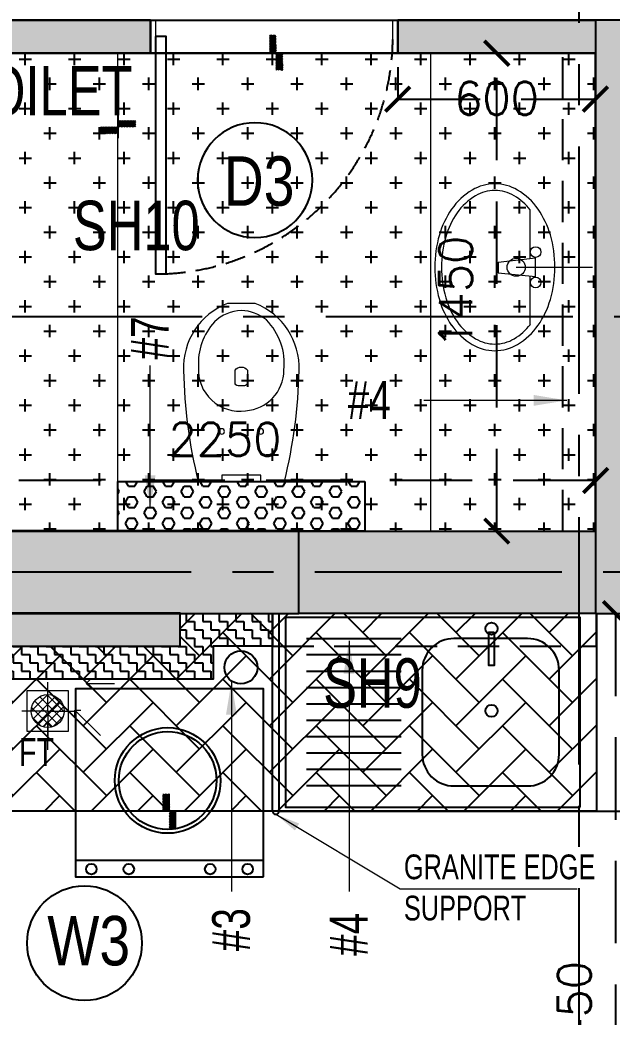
# Model space of a CAD drawing. Header units: millimetres. Extents: x 1180970 to 1231451, y -5737889 to -5695638.
# Drawn here: x 1200945 to 1202742, y -5709325 to -5706300 of the extents above; entities that cross this region are included whole.
import ezdxf
from ezdxf.enums import TextEntityAlignment as Align

# ---------------------------------------------------------------- set-up
doc = ezdxf.new("R2010")
doc.units = ezdxf.units.MM
doc.header["$LTSCALE"] = 1000
doc.header["$MEASUREMENT"] = 0
for name, pattern in [('2BHK-A - BACK$0$AUDIT_D_120904163729-0', [0]), ('2BHK-A - BACK$1$( Hidden )', [0.375, 0.25, -0.125]), ('2BHK-A - BACK$2$HIDDEN', [0.375, 0.25, -0.125]), ('AUDIT_D_120904163729-0', [0]), ('T8(T9 IS SIMILAR) - GROUND FLOOR - DIMENSION & TEXTING$0$HIDDEN', [0.375, 0.25, -0.125]), ('T8_REFUGE COLUMNS$0$CENTER2', [1.125, 0.75, -0.125, 0.125, -0.125])]:
    doc.linetypes.add(name, pattern=pattern)
doc.layers.get('0').update_dxf_attribs({"linetype": 'AUDIT_D_120904163729-0'})
for name, color, linetype in [('2BHK-A - BACK$0$A-HATCH -160', 251, '2BHK-A - BACK$0$AUDIT_D_120904163729-0'), ('2BHK-A - BACK$0$a-KIT FIX', 251, 'Continuous'), ('2BHK-A - BACK$0$A-SERVICES CUTOUT', 8, 'Continuous'), ('2BHK-A - BACK$0$a-tile drop', 3, 'Continuous'), ('2BHK-A - BACK$0$APT PLANS-typ$0$TILEDROP', 3, 'Continuous'), ('2BHK-A - BACK$1$A-DECK SUNK 125', 8, 'Continuous'), ('2BHK-A - BACK$1$A-TOI SUNK 50MM', 8, 'Continuous'), ('2BHK-A - BACK$1$LEDGE WALL', 5, 'Continuous'), ('COL', 3, 'Continuous'), ('T8(T9 IS SIMILAR) - GROUND FLOOR - DIMENSION & TEXTING$0$A-DIMENSIONS', 2, 'T8(T9 IS SIMILAR) - GROUND FLOOR - DIMENSION & TEXTING$0$HIDDEN'), ('T8(T9 IS SIMILAR) - GROUND FLOOR - DIMENSION & TEXTING$0$a-window-no', 125, 'Continuous'), ('T8_REFUGE COLUMNS$0$A-CENTERLINE', 193, 'T8_REFUGE COLUMNS$0$CENTER2'), ('T8_REFUGE COLUMNS$0$A-RCC COLS', 3, 'Continuous'), ('T8_REFUGE COLUMNS$0$A-SHEAR WALL THICKENING', 3, 'Continuous')]:
    doc.layers.add(name, color=color, linetype=linetype)
for name, color, linetype, lineweight in [('2BHK-A - BACK$1$$0$a-TOI-fixtures', 251, 'Continuous', 0), ('2BHK-A - BACK$1$A-WALL- 160', 6, 'Continuous', 30), ('2BHK-A - BACK$2$a-TOI-fixtures', 251, 'Continuous', 0), ('D&W', 8, 'Continuous', 25), ('T8 - GROUND FLOOR CORE$0$a-Text', 4, 'Continuous', 0), ('T8(T9 IS SIMILAR) - GROUND FLOOR - DIMENSION & TEXTING$0$a-Text', 4, 'Continuous', 0), ('T8(T9 IS SIMILAR) - GROUND FLOOR - DIMENSION & TEXTING$0$R0-18-10-2014-T1-1st Podium Floor Plan$0$Text', 2, 'Continuous', 0), ('T8(T9 IS SIMILAR) - GROUND FLOOR$0$D&W', 8, 'Continuous', 25)]:
    doc.layers.add(name, color=color, linetype=linetype, lineweight=lineweight)
doc.layers.add('T8_REFUGE COLUMNS$0$COL-HATCH', color=7, linetype='Continuous', lineweight=25, true_color=0xa3a3a3)
doc.styles.add('2BHK-A - BACK$1$Romans 1', font='romans.shx', dxfattribs={"height": 100})
doc.styles.add('T8 - GROUND FLOOR CORE$0$ARIAL ARROW', font='swisscl.ttf')
doc.styles.add('T8(T9 IS SIMILAR) - GROUND FLOOR - DIMENSION & TEXTING$0$ARIAL ARROW', font='swisscl.ttf')
doc.styles.add('T8(T9 IS SIMILAR) - GROUND FLOOR - DIMENSION & TEXTING$0$LODHA STANDERD', font='sanss___.ttf')
doc.styles.add('T8(T9 IS SIMILAR) - GROUND FLOOR - DIMENSION & TEXTING$0$Romans 1', font='romans.shx', dxfattribs={"height": 100})
doc.styles.add('T8(T9 IS SIMILAR) - GROUND FLOOR - DIMENSION & TEXTING$0$Tahoma', font='tahoma.ttf')
doc.dimstyles.new('2BHK-A - BACK$1$ALPINE S', dxfattribs={"dimscale": 0, "dimtxt": 100, "dimasz": 75, "dimexe": 0, "dimexo": 0, "dimgap": 75, "dimtad": 1, "dimdec": 0, "dimzin": 0, "dimdsep": 46, "dimtxsty": '2BHK-A - BACK$1$Romans 1', "dimblk": '2BHK-A - BACK$1$_ArchTick', "dimcen": 0.09, "dimclrd": 256, "dimclre": 256, "dimclrt": 7, "dimadec": 0, "dimazin": 0, "dimtfac": 1, "dimtdec": 0, "dimtofl": 0, "dimtmove": 1, "dimatfit": 0, "dimldrblk": '2BHK-A - BACK$1$_Open90', "dimfxl": 1, "dimtolj": 1, "dimtzin": 0, "dimarcsym": 0})
doc.dimstyles.new('T8(T9 IS SIMILAR) - GROUND FLOOR - DIMENSION & TEXTING$0$ALPINE S', dxfattribs={"dimscale": 0, "dimtxt": 100, "dimasz": 75, "dimexe": 0, "dimexo": 0, "dimgap": 75, "dimtad": 1, "dimdec": 0, "dimzin": 0, "dimdsep": 46, "dimtxsty": 'T8(T9 IS SIMILAR) - GROUND FLOOR - DIMENSION & TEXTING$0$Romans 1', "dimblk": 'T8(T9 IS SIMILAR) - GROUND FLOOR - DIMENSION & TEXTING$0$_ArchTick', "dimcen": 0.09, "dimclrd": 256, "dimclre": 256, "dimclrt": 7, "dimadec": 0, "dimazin": 0, "dimtfac": 1, "dimtdec": 0, "dimtofl": 0, "dimtmove": 1, "dimatfit": 0, "dimldrblk": 'T8(T9 IS SIMILAR) - GROUND FLOOR - DIMENSION & TEXTING$0$_Open90', "dimfxl": 1, "dimtolj": 1, "dimtzin": 0, "dimarcsym": 0})
doc.dimstyles.new('T8(T9 IS SIMILAR) - GROUND FLOOR - DIMENSION & TEXTING$0$SAMATA STD', dxfattribs={"dimtxt": 100, "dimasz": 50, "dimexe": 50, "dimexo": 50, "dimgap": 10, "dimtad": 0, "dimdec": 0, "dimrnd": 5, "dimzin": 0, "dimdsep": 46, "dimtxsty": 'T8(T9 IS SIMILAR) - GROUND FLOOR - DIMENSION & TEXTING$0$Tahoma', "dimblk": 'T8(T9 IS SIMILAR) - GROUND FLOOR - DIMENSION & TEXTING$0$_Origin2', "dimcen": -50, "dimdle": 50, "dimclrd": 7, "dimclre": 7, "dimclrt": 7, "dimadec": 0, "dimazin": 0, "dimtfac": 1, "dimtdec": 0, "dimtmove": 1, "dimatfit": 3, "dimfxl": 150, "dimtfill": 1, "dimtolj": 1, "dimtzin": 0, "dimlwd": -1, "dimlwe": -1, "dimarcsym": 0})

# ---------------------------------------------------------------- blocks, each defined once
blk = doc.blocks.new('2BHK-A - BACK$0$SINK1-flat-1')
at = {"color": 0, "linetype": 'ByBlock'}
for p, q in [((-275, -50), (-50, -50)), ((-275, -88.9), (-50, -88.9)), ((-275, -127.8), (-50, -127.8)), ((-275, -166.7), (-50, -166.7)), ((-275, -205.6), (-50, -205.6)), ((-275, -244.4), (-50, -244.4)), ((-275, -283.3), (-50, -283.3)), ((-275, -322.2), (-50, -322.2)), ((-275, -361.1), (-50, -361.1)), ((-50, -400), (-275, -400))]:
    blk.add_line(p, q, dxfattribs=at)
for points in [[(-700, 0), (-700, -450), (0, -450), (0, 0)], [(-495.9, -415.6), (-495.9, -336.1), (-483.1, -336.1), (-483.1, -415.6)]]:
    blk.add_lwpolyline(points, close=True, dxfattribs=at)
blk.add_lwpolyline([(-400, -50), (-575, -50, 0.414214), (-650, -125), (-650, -325, 0.414214), (-575, -400), (-400, -400, 0.414214), (-325, -325), (-325, -125, 0.414214)], format="xyb", close=True, dxfattribs=at)
for centre in [(-489.5, -228.6), (-489.5, -423.6)]:
    blk.add_circle(centre, 14.4, dxfattribs=at)
blk = doc.blocks.new('2BHK-A - BACK$0$WM-flat-1')
at = {"layer": '2BHK-A - BACK$0$a-KIT FIX'}
blk.add_line((-110.3, -114.8), (-680.7, -114.8), dxfattribs=at)
blk.add_lwpolyline([(-680.7, -64.8), (-680.7, -635.2), (-110.3, -635.2), (-110.3, -64.8)], close=True, dxfattribs=at)
for centre, radius in [((-632.6, -87.9), 15.9), ((-519, -87.9), 15.9), ((-272.1, -87.9), 15.9), ((-158.4, -87.9), 15.9), ((-389.9, -356.8), 160.3), ((-389.9, -356.8), 148.3)]:
    blk.add_circle(centre, radius, dxfattribs=at)
blk = doc.blocks.new('2BHK-A - BACK$0$TILE DROP -x')
at = {"layer": '2BHK-A - BACK$0$APT PLANS-typ$0$TILEDROP'}
h = blk.add_hatch(dxfattribs=at)
h.set_pattern_fill('ACET-2D-ANSI31', color=8, scale=27, angle=90, style=0)
h.set_pattern_definition([(135, (583590.9237, -2384968.1492), (-2.3864853865, -2.3864853865), [])])
h.paths.add_polyline_path([(-58303, -19205.9), (-58303, -19151.2), (-58284.2, -19151.2), (-58284.2, -19205.9)])
edge = h.paths.add_edge_path()
edge.add_line((-58303, -19258.5), (-58323.9, -19258.5))
edge.add_line((-58303, -19205.9), (-58303, -19258.5))
edge.add_line((-58323.7, -19205.9), (-58303, -19205.9))
edge.add_line((-58323.7, -19258.5), (-58323.7, -19205.9))
at = {"layer": '2BHK-A - BACK$0$APT PLANS-typ$0$TILEDROP', "color": 1}
blk.add_line((-58252, -19205.9), (-58336, -19205.9), dxfattribs=at)
at = {"layer": '2BHK-A - BACK$0$APT PLANS-typ$0$TILEDROP', "color": 20, "const_width": 3}
for points in [[(-58284.2, -19205.9), (-58284.2, -19151.2)], [(-58303, -19258.5), (-58303, -19205.9)], [(-58303, -19205.9), (-58284.2, -19205.9)]]:
    blk.add_lwpolyline(points, dxfattribs=at)
blk = doc.blocks.new('2BHK-A - BACK$2$$0$Type-A-First Floor Plan-bottom-up$0$FLOOR TRAP-flat-6')
h = blk.add_hatch()
h.set_pattern_fill('ACET-2D-_USER', color=0, scale=20, angle=45, style=0, double=1, pattern_type=0)
h.set_pattern_definition([(45, (-789896.981, 5385770.066), (-14.142135624, 14.142135624), []), (135, (-789896.981, 5385770.066), (-14.142135624, -14.142135624), [])])
edge = h.paths.add_edge_path()
edge.add_arc((150, 150), 50, 0, 360)
at = {"color": 0}
for q in [(150, 228.6), (67.6, 150), (237.4, 150), (150, 63.6)]:
    blk.add_line((150, 150), q, dxfattribs=at)
blk.add_lwpolyline([(87.5, 212.5), (212.5, 212.5), (212.5, 87.5), (87.5, 87.5)], close=True, dxfattribs=at)
blk.add_circle((150, 150), 50, dxfattribs=at)
blk = doc.blocks.new('2BHK-A - BACK$0$WB1')
at = {"color": 0, "linetype": 'ByBlock', "ltscale": 1000}
for p, q in [((190074.4, -1779394.5), (190063, -1779507.9)), ((190106.8, -1779394.5), (190119.9, -1779507.9)), ((189917.5, -1779491.7), (190064.6, -1779491.7)), ((190118, -1779491.7), (190265.4, -1779491.7)), ((190061.5, -1779507.9), (190121.4, -1779507.9))]:
    blk.add_line(p, q, dxfattribs=at)
at = {"color": 0, "linetype": 'ByBlock'}
blk.add_line((190106.8, -1779394.5), (190074.4, -1779394.5), dxfattribs=at)
for centre, major_axis, start_param, end_param in [((190067.1, -1779471.3), (-69.6, 256.7), 0.015739, 0.342992), ((190091.4, -1779555.7), (-92.6, 341.5), 6.018375, 6.298924), ((190091.4, -1779555.7), (-87.3, 322), 6.018375, 6.298924), ((190091.4, -1779555.7), (-92.6, 341.5), 5.737826, 6.018375), ((190091.4, -1779555.7), (-87.3, 322), 5.737826, 6.018375), ((190115.8, -1779471.3), (-69.6, 256.7), 5.410573, 5.737826), ((190030, -1779417.8), (-52.6, 193.9), 0.342992, 0.768932), ((190067.1, -1779471.3), (-64.3, 237.2), 0.015739, 0.342992), ((190115.8, -1779471.3), (-64.3, 237.2), 5.410573, 5.737826), ((190152.9, -1779417.8), (-52.6, 193.9), 4.984633, 5.410573), ((190030, -1779417.8), (-47.3, 174.4), 0.342992, 0.768932), ((190152.9, -1779417.8), (-47.3, 174.4), 4.984633, 5.410573), ((189973.2, -1779384.1), (-35.3, 130.2), 0.768932, 1.305986), ((190209.6, -1779384.1), (-35.3, 130.2), 4.447579, 4.984633), ((189973.2, -1779384.1), (-30, 110.7), 0.768932, 1.305986), ((190209.6, -1779384.1), (-30, 110.7), 4.447579, 4.984633), ((189973.2, -1779384.1), (-35.3, 130.2), 1.305986, 1.84304), ((189973.2, -1779384.1), (-30, 110.7), 1.305986, 1.84304), ((190209.6, -1779384.1), (-30, 110.7), 3.910525, 4.447579), ((190209.6, -1779384.1), (-35.3, 130.2), 3.910525, 4.447579), ((190030, -1779350.3), (-52.6, 193.9), 1.84304, 2.268981), ((190030, -1779350.3), (-47.3, 174.4), 1.84304, 2.20494), ((190152.9, -1779350.3), (-47.3, 174.4), 3.548625, 3.910525), ((190152.9, -1779350.3), (-52.6, 193.9), 3.484585, 3.910525), ((190045.3, -1779507.9), (-4.2, 15.6), 6.018375, 12.30156), ((190137.6, -1779507.9), (-4.2, 15.6), 6.018375, 12.30156), ((190067.1, -1779296.9), (-69.6, 256.7), 2.268981, 2.596234), ((190115.8, -1779296.9), (-69.6, 256.7), 3.157331, 3.484585), ((190091.4, -1779212.5), (-92.6, 341.5), 2.596234, 2.876783), ((190091.4, -1779212.5), (-92.6, 341.5), 2.876783, 3.157331)]:
    blk.add_ellipse(centre, major_axis=major_axis, ratio=1, start_param=start_param, end_param=end_param, dxfattribs=at)
blk = doc.blocks.new('2BHK-A - BACK$1$_ArchTick')
at = {"color": 0, "linetype": 'ByBlock', "const_width": 0.15}
blk.add_lwpolyline([(-0.5, -0.5), (0.5, 0.5)], dxfattribs=at)
blk = doc.blocks.new('2BHK-A - BACK$1$_Open90')
at = {"color": 0, "linetype": 'ByBlock', "lineweight": -2}
for p, q in [((0, 0), (-1, 0)), ((-0.5, 0.5), (0, 0)), ((0, 0), (-0.5, -0.5))]:
    blk.add_line(p, q, dxfattribs=at)
blk = doc.blocks.new('2BHK-A - BACK$0$EWC 1-flat-3')
at = {"color": 0, "linetype": 'ByBlock', "ltscale": 1.5}
blk.add_line((130.9, 0), (-130.9, 0), dxfattribs=at)
for points in [[(-130.9, 0, -0.055103), (-175.3, 336.2, -0.321827), (-41.6, 540), (41.6, 540, -0.321827), (175.3, 336.2, -0.055103), (130.9, 0, -27.681239)], [(-13.2, 214.3, -0.391448), (-129.3, 337.7, -0.224585), (-76.1, 489.9, -0.160675), (0, 518.7, -0.183016), (81.6, 484.1, -0.201424), (130, 346.4, -0.474507), (-13.2, 214.3, -2.927417)], [(-9.5, 290.2), (9.5, 290.2, 0.414214), (18.9, 299.7), (18.9, 337.6, 0.5), (-18.9, 337.6), (-18.9, 299.7, 0.414214), (-9.5, 290.2, 0.530498)]]:
    blk.add_lwpolyline(points, format="xyb", dxfattribs=at)
at = {"color": 0, "linetype": 'ByBlock'}
blk.add_lwpolyline([(-59.2, 0), (-59.2, 18.9), (59.2, 18.9), (59.2, 0)], close=True, dxfattribs=at)
at = {"color": 0, "linetype": 'ByBlock', "ltscale": 1.5}
for centre in [(-59.2, 151.6), (59.2, 151.6)]:
    blk.add_circle(centre, 8.31, dxfattribs=at)
blk = doc.blocks.new('T8_REFUGE COLUMNS$0$A$C277F3394')
at = {"layer": 'T8_REFUGE COLUMNS$0$A-SHEAR WALL THICKENING', "linetype": 'ByBlock', "true_color": 0xa3a3a3}
h = blk.add_hatch(color=253, dxfattribs=at)
h.dxf.hatch_style = 1
h.paths.add_polyline_path([(-4335.5, 11025.2), (-3660.5, 11025.2), (-3660.5, 11125.2), (-4335.5, 11125.2)])
at = {"layer": 'T8_REFUGE COLUMNS$0$A-SHEAR WALL THICKENING', "linetype": 'ByBlock'}
blk.add_lwpolyline([(-4335.5, 11025.2), (-3660.5, 11025.2), (-3660.5, 11125.2), (-4335.5, 11125.2)], close=True, dxfattribs=at)
blk = doc.blocks.new('T8_REFUGE COLUMNS$0$A$C46A13422')
at = {"layer": 'T8_REFUGE COLUMNS$0$A-SHEAR WALL THICKENING', "linetype": 'ByBlock'}
blk.add_blockref('T8_REFUGE COLUMNS$0$A$C277F3394', (-5609.8, -7500), dxfattribs=at)
blk = doc.blocks.new('T8_REFUGE COLUMNS')
at = {"layer": 'T8_REFUGE COLUMNS$0$COL-HATCH', "linetype": 'ByBlock'}
h = blk.add_hatch(color=256, dxfattribs=at)
h.dxf.hatch_style = 1
h.paths.add_polyline_path([(1202942.1, -5706299.9), (1202692.1, -5706299.9), (1202692.1, -5708099.9), (1202942.1, -5708099.9)])
h = blk.add_hatch(color=256, dxfattribs=at)
h.dxf.hatch_style = 1
h.paths.add_polyline_path([(1200282, -5708099.9), (1201792, -5708099.9), (1201792, -5707849.9), (1200282, -5707849.9)])
at = {"layer": 'T8_REFUGE COLUMNS$0$A-CENTERLINE'}
for p, q in [((1202642.1, -5728808.5), (1202642.1, -5698573.6)), ((1217248.2, -5707199.9), (1182156.9, -5707199.9)), ((1217215, -5707974.9), (1182156.9, -5707974.9))]:
    blk.add_line(p, q, dxfattribs=at)
at = {"layer": 'T8_REFUGE COLUMNS$0$A-RCC COLS', "linetype": 'ByBlock'}
for points in [[(1202942.1, -5706299.9), (1202692.1, -5706299.9), (1202692.1, -5708099.9), (1202942.1, -5708099.9)], [(1200282, -5708099.9), (1201792, -5708099.9), (1201792, -5707849.9), (1200282, -5707849.9)]]:
    blk.add_lwpolyline(points, close=True, dxfattribs=at)
blk.add_blockref('T8_REFUGE COLUMNS$0$A$C46A13422', (1210702.1, -5711724.9), dxfattribs=at)
blk = doc.blocks.new('T8 - GROUND FLOOR CORE')
at = {"layer": 'T8 - GROUND FLOOR CORE$0$a-Text', "linetype": 'ByBlock', "char_height": 150, "width": 3499.366, "attachment_point": 9, "style": 'T8 - GROUND FLOOR CORE$0$ARIAL ARROW'}
for s, insert in [('SH10', (1201490.8, -5707000.2, 0)), ('SH9', (1202164.6, -5708388.4, 0))]:
    blk.add_mtext(s, dxfattribs=dict(at, insert=insert))
blk = doc.blocks.new('T8(T9 IS SIMILAR) - GROUND FLOOR - DIMENSION & TEXTING$0$_ArchTick')
at = {"color": 0, "linetype": 'ByBlock', "const_width": 0.15}
blk.add_lwpolyline([(-0.5, -0.5), (0.5, 0.5)], dxfattribs=at)
blk = doc.blocks.new('*D708')
at = {"layer": 'T8(T9 IS SIMILAR) - GROUND FLOOR - DIMENSION & TEXTING$0$A-DIMENSIONS', "linetype": 'T8(T9 IS SIMILAR) - GROUND FLOOR - DIMENSION & TEXTING$0$HIDDEN', "lineweight": -2, "transparency": 16777216}
for p, q in [((1202817.3, -5708100.9), (1202752.4, -5708100.9)), ((1202817.3, -5710550.9), (1202752.4, -5710550.9))]:
    blk.add_line(p, q, dxfattribs=at)
at = {"layer": 'T8(T9 IS SIMILAR) - GROUND FLOOR - DIMENSION & TEXTING$0$A-DIMENSIONS', "lineweight": -2, "transparency": 16777216}
blk.add_line((1202752.4, -5708100.9), (1202752.4, -5710550.9), dxfattribs=at)
at = {"layer": 'T8(T9 IS SIMILAR) - GROUND FLOOR - DIMENSION & TEXTING$0$A-DIMENSIONS', "linetype": 'ByBlock', "lineweight": -2, "transparency": 16777216, "xscale": 75, "yscale": 75, "zscale": 75}
for p, rotation in [((1202752.4, -5708100.9), 90), ((1202752.4, -5710550.9), 270)]:
    blk.add_blockref('T8(T9 IS SIMILAR) - GROUND FLOOR - DIMENSION & TEXTING$0$_ArchTick', p, dxfattribs=dict(at, rotation=rotation))
at = {"layer": 'T8(T9 IS SIMILAR) - GROUND FLOOR - DIMENSION & TEXTING$0$A-DIMENSIONS', "color": 7, "linetype": 'ByBlock', "transparency": 16777216, "insert": (1202627.4, -5709325.9), "char_height": 100, "attachment_point": 5, "rotation": 90, "style": 'T8(T9 IS SIMILAR) - GROUND FLOOR - DIMENSION & TEXTING$0$Romans 1'}
blk.add_mtext('\\A1;2450', dxfattribs=at)
blk = doc.blocks.new('T8(T9 IS SIMILAR) - GROUND FLOOR - DIMENSION & TEXTING$0$_Open90')
at = {"color": 0, "linetype": 'ByBlock', "lineweight": -2}
for p, q in [((-0.5, 0.5), (0, 0)), ((0, 0), (-1, 0)), ((0, 0), (-0.5, -0.5))]:
    blk.add_line(p, q, dxfattribs=at)
blk = doc.blocks.new('*D594')
at = {"layer": 'T8(T9 IS SIMILAR) - GROUND FLOOR - DIMENSION & TEXTING$0$A-DIMENSIONS', "linetype": 'T8(T9 IS SIMILAR) - GROUND FLOOR - DIMENSION & TEXTING$0$HIDDEN', "lineweight": -2, "transparency": 16777216}
for p, q in [((1200442.5, -5707601.9), (1200442.5, -5707696.7)), ((1202692.3, -5707601.9), (1202692.3, -5707696.7))]:
    blk.add_line(p, q, dxfattribs=at)
at = {"layer": 'T8(T9 IS SIMILAR) - GROUND FLOOR - DIMENSION & TEXTING$0$A-DIMENSIONS', "lineweight": -2, "transparency": 16777216}
blk.add_line((1202692.3, -5707696.7), (1200442.5, -5707696.7), dxfattribs=at)
at = {"layer": 'T8(T9 IS SIMILAR) - GROUND FLOOR - DIMENSION & TEXTING$0$A-DIMENSIONS', "linetype": 'ByBlock', "lineweight": -2, "transparency": 16777216, "xscale": 75, "yscale": 75, "zscale": 75, "rotation": 180}
blk.add_blockref('T8(T9 IS SIMILAR) - GROUND FLOOR - DIMENSION & TEXTING$0$_ArchTick', (1200442.5, -5707696.7), dxfattribs=at)
at = {"layer": 'T8(T9 IS SIMILAR) - GROUND FLOOR - DIMENSION & TEXTING$0$A-DIMENSIONS', "linetype": 'ByBlock', "lineweight": -2, "transparency": 16777216, "xscale": 75, "yscale": 75, "zscale": 75}
blk.add_blockref('T8(T9 IS SIMILAR) - GROUND FLOOR - DIMENSION & TEXTING$0$_ArchTick', (1202692.3, -5707696.7), dxfattribs=at)
at = {"layer": 'T8(T9 IS SIMILAR) - GROUND FLOOR - DIMENSION & TEXTING$0$A-DIMENSIONS', "color": 7, "linetype": 'ByBlock', "transparency": 16777216, "insert": (1201567.4, -5707571.7), "char_height": 100, "attachment_point": 5, "style": 'T8(T9 IS SIMILAR) - GROUND FLOOR - DIMENSION & TEXTING$0$Romans 1'}
blk.add_mtext('\\A1;2250', dxfattribs=at)
blk = doc.blocks.new('*D595')
at = {"layer": 'T8(T9 IS SIMILAR) - GROUND FLOOR - DIMENSION & TEXTING$0$A-DIMENSIONS', "lineweight": -2, "transparency": 16777216}
blk.add_line((1202392.3, -5707850.3), (1202392.3, -5706400.7), dxfattribs=at)
at = {"layer": 'T8(T9 IS SIMILAR) - GROUND FLOOR - DIMENSION & TEXTING$0$A-DIMENSIONS', "linetype": 'ByBlock', "lineweight": -2, "transparency": 16777216, "xscale": 75, "yscale": 75, "zscale": 75}
for p, rotation in [((1202392.3, -5706400.7), 90), ((1202392.3, -5707850.3), 270)]:
    blk.add_blockref('T8(T9 IS SIMILAR) - GROUND FLOOR - DIMENSION & TEXTING$0$_ArchTick', p, dxfattribs=dict(at, rotation=rotation))
at = {"layer": 'T8(T9 IS SIMILAR) - GROUND FLOOR - DIMENSION & TEXTING$0$A-DIMENSIONS', "color": 7, "linetype": 'ByBlock', "transparency": 16777216, "insert": (1202267.3, -5707125.5), "char_height": 100, "attachment_point": 5, "rotation": 90, "style": 'T8(T9 IS SIMILAR) - GROUND FLOOR - DIMENSION & TEXTING$0$Romans 1'}
blk.add_mtext('\\A1;1450', dxfattribs=at)
blk = doc.blocks.new('T8(T9 IS SIMILAR) - GROUND FLOOR - DIMENSION & TEXTING$0$WINDOW TAG')
at = {"layer": 'T8(T9 IS SIMILAR) - GROUND FLOOR - DIMENSION & TEXTING$0$a-window-no'}
blk.add_circle((0, 0), 174.1, dxfattribs=at)
at = {"layer": 'T8(T9 IS SIMILAR) - GROUND FLOOR - DIMENSION & TEXTING$0$a-window-no', "style": 'T8(T9 IS SIMILAR) - GROUND FLOOR - DIMENSION & TEXTING$0$LODHA STANDERD'}
blk.add_attdef('WINDOW', text='', height=150, dxfattribs=at).set_placement((11.3, 2.8), align=Align.MIDDLE_CENTER)
blk = doc.blocks.new('T8(T9 IS SIMILAR) - GROUND FLOOR - DIMENSION & TEXTING$0$_Origin2')
at = {"color": 0, "linetype": 'ByBlock', "lineweight": -2}
blk.add_line((-0.5, 0), (-1, 0), dxfattribs=at)
for radius in [0.5, 0.25]:
    blk.add_circle((0, 0), radius, dxfattribs=at)
blk = doc.blocks.new('*D407')
at = {"layer": 'T8(T9 IS SIMILAR) - GROUND FLOOR - DIMENSION & TEXTING$0$A-DIMENSIONS', "linetype": 'T8(T9 IS SIMILAR) - GROUND FLOOR - DIMENSION & TEXTING$0$HIDDEN', "lineweight": -2, "transparency": 16777216}
for p, q in [((1202091.6, -5706442.4), (1202091.6, -5706539.7)), ((1202691.6, -5706442.4), (1202691.6, -5706539.7))]:
    blk.add_line(p, q, dxfattribs=at)
at = {"layer": 'T8(T9 IS SIMILAR) - GROUND FLOOR - DIMENSION & TEXTING$0$A-DIMENSIONS', "lineweight": -2, "transparency": 16777216}
blk.add_line((1202091.6, -5706539.7), (1202691.6, -5706539.7), dxfattribs=at)
at = {"layer": 'T8(T9 IS SIMILAR) - GROUND FLOOR - DIMENSION & TEXTING$0$A-DIMENSIONS', "linetype": 'ByBlock', "lineweight": -2, "transparency": 16777216, "xscale": 75, "yscale": 75, "zscale": 75, "rotation": 180}
blk.add_blockref('T8(T9 IS SIMILAR) - GROUND FLOOR - DIMENSION & TEXTING$0$_ArchTick', (1202091.6, -5706539.7), dxfattribs=at)
at = {"layer": 'T8(T9 IS SIMILAR) - GROUND FLOOR - DIMENSION & TEXTING$0$A-DIMENSIONS', "linetype": 'ByBlock', "lineweight": -2, "transparency": 16777216, "xscale": 75, "yscale": 75, "zscale": 75}
blk.add_blockref('T8(T9 IS SIMILAR) - GROUND FLOOR - DIMENSION & TEXTING$0$_ArchTick', (1202691.6, -5706539.7), dxfattribs=at)
at = {"layer": 'T8(T9 IS SIMILAR) - GROUND FLOOR - DIMENSION & TEXTING$0$A-DIMENSIONS', "color": 7, "linetype": 'ByBlock', "transparency": 16777216, "insert": (1202391.6, -5706537.5), "char_height": 100, "attachment_point": 5, "style": 'T8(T9 IS SIMILAR) - GROUND FLOOR - DIMENSION & TEXTING$0$Romans 1'}
blk.add_mtext('\\A1;600', dxfattribs=at)
blk = doc.blocks.new('2BHK-A - BACK$1$A$C1DA736AB')
at = {"color": 0, "linetype": 'ByBlock'}
for points in [[(117, 0.4, 0), (202.3, 0.4, 0)], [(81.7, -82.8, 0), (158.2, -159.9, 0)], [(0.4, -117, 0), (0.4, -202.3, 0)]]:
    blk.add_leader(points, dimstyle='2BHK-A - BACK$1$ALPINE S', override={"dimscale": 1, "dimasz": 25, "dimtad": 0, "dimfxl": 5, "dimtfill": 1, "dimarcsym": 1}, dxfattribs=at)
blk = doc.blocks.new('2BHK-A - BACK')
at = {"layer": '2BHK-A - BACK$0$A-HATCH -160', "linetype": 'ByBlock'}
h = blk.add_hatch(dxfattribs=at)
h.set_pattern_fill('ZIGZAG', color=256, scale=250)
h.set_pattern_definition([(9e-15, (-0.22, 0.45), (31.25, 31.25), [31.25, -31.25]), (90, (31.03, 0.45), (-31.25, 31.25), [31.25, -31.25])])
h.paths.add_polyline_path([(1196642.1, -5706299.9), (1198342.2, -5706299.9), (1198342.2, -5706399.9), (1196642.1, -5706399.9)])
h.paths.add_polyline_path([(1199382.6, -5705299.9), (1199382.6, -5705199.9), (1201592.2, -5705199.9), (1201592.2, -5705299.9), (1200442.1, -5705299.9), (1200442.1, -5705399.9), (1200342.1, -5705399.9), (1200342.1, -5705299.9)])
h.paths.add_polyline_path([(1200442.1, -5706399.9), (1201341.8, -5706399.9), (1201341.8, -5706299.9), (1200442.1, -5706299.9)])
h.paths.add_polyline_path([(1202091.8, -5706299.9), (1202691.8, -5706299.9), (1202691.8, -5706399.9), (1202091.8, -5706399.9)])
h.paths.add_polyline_path([(1204892.1, -5708749.5), (1204992.1, -5708749.5), (1204992.1, -5707999.9), (1204892.1, -5707999.9)])
h.paths.add_polyline_path([(1204892.1, -5709649.5), (1204992.1, -5709649.5), (1204992.1, -5710549.5), (1204892.1, -5710549.5)])
h.paths.add_polyline_path([(1200142, -5708600.5), (1200257, -5708600.5), (1200257.1, -5708700.5), (1200042, -5708700.5), (1200042, -5708099.9), (1200142, -5708099.9)])
h.paths.add_polyline_path([(1202792.1, -5701189.9), (1203427.1, -5701189.9), (1203427.1, -5701089.9), (1202792.1, -5701089.9)])
h = blk.add_hatch(dxfattribs=at)
h.set_pattern_fill('HEX', color=256, scale=150)
h.paths.add_polyline_path([(1201792.1, -5707850.3), (1201992.1, -5707850.3), (1201992.1, -5707699.6), (1201242.1, -5707699.6), (1201242.1, -5707849.9), (1201792.1, -5707849.9)])
at = {"layer": '2BHK-A - BACK$1$A-DECK SUNK 125'}
h = blk.add_hatch(dxfattribs=at)
h.set_pattern_fill('AR-HBONE', color=256, scale=25)
h.set_pattern_definition([(45, (54492.62, 14881.46), (1e-14, 141.4213562), [300, -100]), (135, (54563.33, 14952.17), (1e-14, 141.4213562), [300, -100])])
h.paths.add_polyline_path([(1202694.7, -5708699.5), (1200917.1, -5708699.5), (1200917.1, -5708199.6), (1201431.7, -5708199.6), (1201431.7, -5708099.6), (1202694.7, -5708099.9)])
at = {"layer": '2BHK-A - BACK$1$A-TOI SUNK 50MM'}
h = blk.add_hatch(dxfattribs=at)
h.set_pattern_fill('CROSS', color=256, scale=300, style=0)
h.set_pattern_definition([(9e-15, (54492.616, 14881.46), (75, 75), [37.5, -112.5]), (90, (54511.366, 14862.71), (-75, 75), [37.5, -112.5])])
h.paths.add_polyline_path([(1196642.1, -5706399.9), (1199092.2, -5706399.9), (1199092.2, -5707849.9), (1196642.1, -5707849.9)])
h.paths.add_polyline_path([(1202691.8, -5706399.9), (1200442.1, -5706399.9), (1200442.1, -5707850.3), (1202692.3, -5707850.3)])
at = {"layer": '2BHK-A - BACK$1$LEDGE WALL'}
h = blk.add_hatch(dxfattribs=at)
h.set_pattern_fill('ZIGZAG', color=8, scale=200, angle=270)
h.set_pattern_definition([(270, (7e-09, 0), (25, -25), [25, -25]), (9e-15, (7e-09, -25), (25, 25), [25, -25])])
h.paths.add_polyline_path([(1201711.8, -5708099.9), (1201711.8, -5708199.9), (1201531.7, -5708199.8), (1201531.7, -5708299.6), (1200917.1, -5708299.7), (1200917.1, -5708199.7), (1201431.7, -5708199.6), (1201431.7, -5708099.6)])
at = {"elevation": 0.6}
blk.add_lwpolyline([(1201356.8, -5706349.9), (1201356.8, -5707069.9), (1201389, -5707069.9), (1201389, -5706349.9)], close=True, dxfattribs=at)
at = {"color": 0, "linetype": '2BHK-A - BACK$1$( Hidden )', "ltscale": 0.25}
blk.add_arc((1201355.7, -5706349.4, 0.6), 721.1, 272.373, 359.9653, dxfattribs=at)
at = {"layer": '2BHK-A - BACK$0$a-KIT FIX', "color": 1}
for p, q in [((1201711.8, -5708699.5), (1201711.8, -5708099.9)), ((1201731.8, -5708699.5), (1201731.8, -5708099.9)), ((1201731.8, -5708699.5), (1204892.1, -5708699.5))]:
    blk.add_line(p, q, dxfattribs=at)
blk.add_arc((1201721.8, -5708699.5), 10, 180, 0, dxfattribs=at)
at = {"layer": '2BHK-A - BACK$0$A-SERVICES CUTOUT', "ltscale": 5}
blk.add_lwpolyline([(1202694.7, -5708699.5), (1200917.1, -5708699.5), (1200917.1, -5708199.6), (1201431.7, -5708199.6), (1201431.7, -5708099.6), (1202694.7, -5708099.9)], close=True, dxfattribs=at)
at = {"layer": '2BHK-A - BACK$1$A-TOI SUNK 50MM'}
for p, q in [((1201341.8, -5706299.9), (1202091.8, -5706299.9)), ((1201341.8, -5706399.9), (1202091.8, -5706399.9))]:
    blk.add_line(p, q, dxfattribs=at)
blk.add_lwpolyline([(1202691.8, -5706399.9), (1200442.1, -5706399.9), (1200442.1, -5707850.3), (1202692.3, -5707850.3)], close=True, dxfattribs=at)
at = {"layer": '2BHK-A - BACK$1$A-WALL- 160', "linetype": 'ByBlock'}
for p, q in [((1200282.1, -5706299.9), (1201341.8, -5706299.9)), ((1201341.8, -5706299.9), (1201341.8, -5706399.9)), ((1202091.8, -5706299.9), (1202691.8, -5706299.9)), ((1202091.8, -5706299.9), (1202091.8, -5706399.9)), ((1200442.1, -5706399.9), (1201341.8, -5706399.9)), ((1202091.8, -5706399.9), (1202691.8, -5706399.9))]:
    blk.add_line(p, q, dxfattribs=at)
at = {"layer": '2BHK-A - BACK$1$LEDGE WALL', "linetype": '2BHK-A - BACK$2$HIDDEN', "ltscale": 0.5}
blk.add_line((1202592.3, -5707850.3), (1202592.3, -5706399.9), dxfattribs=at)
at = {"layer": '2BHK-A - BACK$1$LEDGE WALL'}
for points in [[(1201992.1, -5707699.6), (1201992.1, -5707850.3), (1201242.1, -5707849.9), (1201242.1, -5707699.6)], [(1201711.8, -5708099.9), (1201711.8, -5708199.9), (1201531.7, -5708199.8), (1201531.7, -5708199.8), (1201531.7, -5708299.6), (1200917.1, -5708299.7), (1200917.1, -5708199.7), (1201431.7, -5708199.6), (1201431.7, -5708099.6)]]:
    blk.add_lwpolyline(points, close=True, dxfattribs=at)
at = {"layer": '2BHK-A - BACK$1$LEDGE WALL', "linetype": '2BHK-A - BACK$2$HIDDEN', "ltscale": 0.5}
blk.add_lwpolyline([(1201711.8, -5708199.9), (1202694.7, -5708199.9), (1202694.7, -5708099.9)], dxfattribs=at)
at = {"layer": '2BHK-A - BACK$1$LEDGE WALL'}
blk.add_circle((1201615.8, -5708263.7), 50, dxfattribs=at)
at = {"layer": '2BHK-A - BACK$2$a-TOI-fixtures', "color": 1}
for p, q in [((1201341.8, -5706299.9), (1202091.8, -5706299.9)), ((1201242.1, -5707799.6), (1201242.1, -5706399.9)), ((1201341.8, -5706399.9), (1202091.8, -5706399.9)), ((1202191.5, -5706399.9), (1202191.5, -5707850.3))]:
    blk.add_line(p, q, dxfattribs=at)
at = {"layer": '2BHK-A - BACK$2$a-TOI-fixtures', "extrusion": (-3.53358e-09, -2.53027e-07, 1)}
blk.add_line((1202451.2, -5707049.9), (1202682.8, -5707049.8, 0), dxfattribs=at)
at = {"layer": '2BHK-A - BACK$2$a-TOI-fixtures', "color": 1, "elevation": 0.6}
for points in [[(1201341.8, -5706399.9), (1201341.8, -5706299.9), (1201356.8, -5706299.9), (1201356.8, -5706399.9)], [(1202076.8, -5706399.9), (1202076.8, -5706299.9), (1202091.8, -5706299.9), (1202091.8, -5706399.9)]]:
    blk.add_lwpolyline(points, close=True, dxfattribs=at)
at = {"layer": '2BHK-A - BACK$2$a-TOI-fixtures', "extrusion": (-3.53358e-09, -2.53027e-07, 1)}
blk.add_circle((1202451.2, -5707049.9, 1.4), 27.5, dxfattribs=at)
at = {"layer": '2BHK-A - BACK$0$a-KIT FIX', "extrusion": (0, 0, -1), "xscale": -1.277777777785371, "yscale": 1.277777777785371, "zscale": -1.277777777785371, "rotation": 180}
blk.add_blockref('2BHK-A - BACK$0$SINK1-flat-1', (-1201751, -5708687.5), dxfattribs=at)
at = {"layer": '2BHK-A - BACK$0$a-KIT FIX', "extrusion": (0, 0, -1), "xscale": -1, "zscale": -1, "rotation": 180}
blk.add_blockref('2BHK-A - BACK$0$WM-flat-1', (-1201003.7, -5708963.7, 0), dxfattribs=at)
at = {"layer": '2BHK-A - BACK$0$a-tile drop'}
for p, xscale, rotation in [((1143419.4, -5687194.3), -1, 0.0003204097976848), ((1220447.6, -5648321.8), -0.9999999999999998, 270.0003204097974), ((1259702.4, -5727905.1), -1, 180.0003204097974)]:
    blk.add_blockref('2BHK-A - BACK$0$TILE DROP -x', p, dxfattribs=dict(at, xscale=xscale, rotation=rotation))
at = {"layer": '2BHK-A - BACK$1$$0$a-TOI-fixtures', "extrusion": (0, 0, -1), "xscale": -1, "zscale": -1, "rotation": 270}
blk.add_blockref('2BHK-A - BACK$2$$0$Type-A-First Floor Plan-bottom-up$0$FLOOR TRAP-flat-6', (-1201179.6, -5708546.1), dxfattribs=at)
at = {"layer": '2BHK-A - BACK$2$a-TOI-fixtures', "rotation": 90.00828808660657}
blk.add_blockref('2BHK-A - BACK$0$WB1', (-576970.1, -5897398.7, 0), dxfattribs=at)
at = {"layer": '2BHK-A - BACK$2$a-TOI-fixtures', "extrusion": (0, 0, -1), "zscale": -1}
blk.add_blockref('2BHK-A - BACK$0$EWC 1-flat-3', (-1201617.1, -5707699.6), dxfattribs=at)
at = {"layer": '2BHK-A - BACK$2$a-TOI-fixtures', "xscale": -1, "rotation": 90}
blk.add_blockref('2BHK-A - BACK$1$A$C1DA736AB', (1201029.6, -5708312.1), dxfattribs=at)
blk = doc.blocks.new('T8(T9 IS SIMILAR) - GROUND FLOOR')
at = {"layer": 'T8(T9 IS SIMILAR) - GROUND FLOOR$0$D&W', "linetype": 'ByBlock'}
for name in ['T8_REFUGE COLUMNS', '2BHK-A - BACK', 'T8 - GROUND FLOOR CORE']:
    blk.add_blockref(name, (0, 0), dxfattribs=at)
blk = doc.blocks.new('T8(T9 IS SIMILAR) - GROUND FLOOR - DIMENSION & TEXTING')
at = {"layer": 'T8(T9 IS SIMILAR) - GROUND FLOOR - DIMENSION & TEXTING$0$a-window-no'}
ref = blk.add_blockref('T8(T9 IS SIMILAR) - GROUND FLOOR - DIMENSION & TEXTING$0$WINDOW TAG', (1201658.6, -5706785.6, 1.1), dxfattribs=dict(at, xscale=-1, rotation=180))
ref.add_attrib('WINDOW', 'D3', dxfattribs={"height": 150, "style": 'T8(T9 IS SIMILAR) - GROUND FLOOR - DIMENSION & TEXTING$0$LODHA STANDERD', "width": 0.8}).set_placement((1201671.2, -5706788.4, 1.1), align=Align.MIDDLE_CENTER)
ref = blk.add_blockref('T8(T9 IS SIMILAR) - GROUND FLOOR - DIMENSION & TEXTING$0$WINDOW TAG', (1201141.3, -5709100.4, 1.1), dxfattribs=at)
ref.add_attrib('WINDOW', 'W3', dxfattribs={"height": 150, "style": 'T8(T9 IS SIMILAR) - GROUND FLOOR - DIMENSION & TEXTING$0$LODHA STANDERD', "width": 0.8}).set_placement((1201154, -5709092.8, 1.1), align=Align.MIDDLE_CENTER)
at = {"layer": 'T8(T9 IS SIMILAR) - GROUND FLOOR - DIMENSION & TEXTING$0$a-Text', "style": 'T8(T9 IS SIMILAR) - GROUND FLOOR - DIMENSION & TEXTING$0$ARIAL ARROW'}
blk.add_text('C-TOILET', height=150, dxfattribs=at).set_placement((1200586.3, -5706589.5))
at = {"layer": 'T8(T9 IS SIMILAR) - GROUND FLOOR - DIMENSION & TEXTING$0$R0-18-10-2014-T1-1st Podium Floor Plan$0$Text', "linetype": 'ByBlock', "style": 'T8(T9 IS SIMILAR) - GROUND FLOOR - DIMENSION & TEXTING$0$ARIAL ARROW'}
blk.add_text('#7', height=114.75, rotation=90, dxfattribs=at).set_placement((1201396.7, -5707329.7, 0))
for s, height, p in [('#4', 114.75, (1201940, -5707510, 0)), ('FT', 85, (1200942.5, -5708563.2))]:
    blk.add_text(s, height=height, dxfattribs=at).set_placement(p)
at = {"layer": 'T8(T9 IS SIMILAR) - GROUND FLOOR - DIMENSION & TEXTING$0$R0-18-10-2014-T1-1st Podium Floor Plan$0$Text', "insert": (1202110.5, -5709032.5, 0.6), "char_height": 75, "width": 587.053, "attachment_point": 7, "style": 'T8(T9 IS SIMILAR) - GROUND FLOOR - DIMENSION & TEXTING$0$ARIAL ARROW'}
blk.add_mtext('GRANITE EDGE SUPPORT', dxfattribs=at)
at = {"layer": 'T8(T9 IS SIMILAR) - GROUND FLOOR - DIMENSION & TEXTING$0$R0-18-10-2014-T1-1st Podium Floor Plan$0$Text', "char_height": 114.75, "attachment_point": 1, "rotation": 90, "style": 'T8(T9 IS SIMILAR) - GROUND FLOOR - DIMENSION & TEXTING$0$ARIAL ARROW'}
for s, insert, width in [('#3', (1201528.6, -5709125, 0), 318.946), ('#4', (1201885.4, -5709139.2, 0), 333.204)]:
    blk.add_mtext(s, dxfattribs=dict(at, insert=insert, width=width))
at = {"layer": 'T8(T9 IS SIMILAR) - GROUND FLOOR - DIMENSION & TEXTING$0$A-DIMENSIONS', "linetype": 'ByBlock'}
for base, p1, p2, angle, picture, middle in [((1202392.3, -5706400.7), (1202392.3, -5707850.3), (1202392.3, -5706400.7), 90, '*D595', (1202267.3, -5707125.5)), ((1200442.5, -5707696.7), (1202692.3, -5707601.9), (1200442.5, -5707601.9), 180, '*D594', (1201567.4, -5707571.7)), ((1202752.4, -5710550.9), (1202817.3, -5708100.9), (1202817.3, -5710550.9), 270, '*D708', (1202627.4, -5709325.9))]:
    dim = blk.add_linear_dim(base=base, p1=p1, p2=p2, angle=angle, dimstyle='T8(T9 IS SIMILAR) - GROUND FLOOR - DIMENSION & TEXTING$0$ALPINE S', override={"dimscale": 1, "dimfxl": 5, "dimarcsym": 1}, dxfattribs=at)
    dim.commit()
    dim.dimension.update_dxf_attribs({"geometry": picture, "text_midpoint": middle})
dim = blk.add_linear_dim(base=(1202691.6, -5706539.7, 0.6), p1=(1202091.6, -5706442.4), p2=(1202691.6, -5706442.4), dimstyle='T8(T9 IS SIMILAR) - GROUND FLOOR - DIMENSION & TEXTING$0$ALPINE S', override={"dimscale": 1, "dimfxl": 5, "dimarcsym": 1}, dxfattribs=at)
dim.commit()
dim.dimension.update_dxf_attribs({"geometry": '*D407', "text_midpoint": (1202391.6, -5706662.5, 0.6), "dimtype": 128})
at = {"layer": 'T8(T9 IS SIMILAR) - GROUND FLOOR - DIMENSION & TEXTING$0$R0-18-10-2014-T1-1st Podium Floor Plan$0$Text'}
for points, override in [([(1201340.5, -5707781.5), (1201340.4, -5707456.1), (1201340.5, -5707347.6)], {"dimscale": 1, "dimasz": 100, "dimclrd": 2, "dimfxlon": 1, "dimarcsym": 1}), ([(1202604.5, -5707453.8), (1202279.1, -5707453.8), (1202170.5, -5707453.8)], {"dimscale": 1, "dimasz": 100, "dimclrd": 2, "dimfxlon": 1, "dimarcsym": 1}), ([(1201944.1, -5708182.8, 0), (1201943.9, -5708514.8, 0), (1201944, -5708943.2, 0)], {"dimscale": 1, "dimasz": 100, "dimclrd": 2, "dimfxlon": 1, "dimarcsym": 1}), ([(1201587.1, -5708307.6, 0), (1201587.1, -5708526.3, 0), (1201587.1, -5708943.2, 0)], {"dimscale": 1, "dimasz": 100, "dimclrd": 2, "dimfxlon": 1, "dimarcsym": 1}), ([(1201721.8, -5708709.5, 0), (1202098.8, -5708935.1, 0), (1202635.8, -5708935.1, 0)], {"dimscale": 1, "dimasz": 75, "dimclrd": 2, "dimfxlon": 1, "dimarcsym": 1})]:
    blk.add_leader(points, dimstyle='T8(T9 IS SIMILAR) - GROUND FLOOR - DIMENSION & TEXTING$0$SAMATA STD', override=override, dxfattribs=at)

msp = doc.modelspace()

# ---------------------------------------------------------------- hatches: boundary and pattern name
at = {"layer": 'D&W', "linetype": 'ByBlock'}
h = msp.add_hatch(color=256, dxfattribs=at)
h.dxf.hatch_style = 1
h.paths.add_polyline_path([(1201792, -5707850.3), (1202691.4, -5707849.8), (1202691.4, -5708099.4), (1201792, -5708099.9)])

# ---------------------------------------------------------------- next in the draw order: block references
at = {"linetype": 'ByBlock'}
msp.add_blockref('T8(T9 IS SIMILAR) - GROUND FLOOR', (0, 0), dxfattribs=at)

# ---------------------------------------------------------------- next in the draw order: block references
msp.add_blockref('T8(T9 IS SIMILAR) - GROUND FLOOR - DIMENSION & TEXTING', (0, 0), dxfattribs=at)

# ---------------------------------------------------------------- next in the draw order: linework, layer by layer
at = {"layer": 'COL', "linetype": 'ByBlock'}
msp.add_lwpolyline([(1201792, -5707850.3), (1202691.4, -5707849.8), (1202691.4, -5708099.4), (1201792, -5708099.9)], close=True, dxfattribs=at)

doc.saveas('drawing.dxf')
